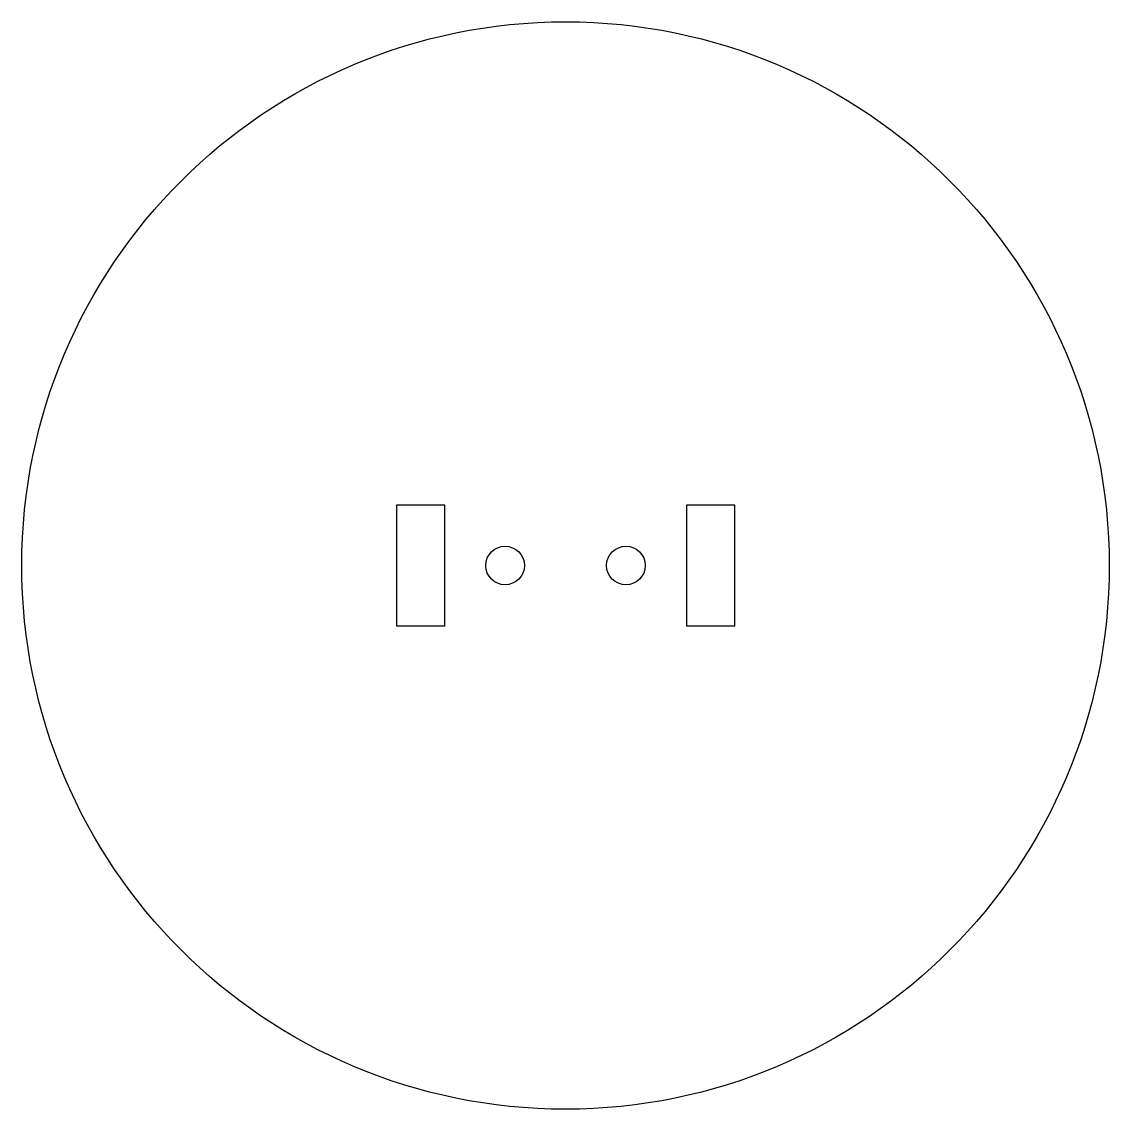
# Model space of a CAD drawing. Header units: millimetres. Extents: x -45 to 45, y -45 to 45.
import ezdxf

# ---------------------------------------------------------------- set-up
doc = ezdxf.new("R2010")
doc.units = ezdxf.units.MM
doc.layers.get('0').update_dxf_attribs({"linetype": 'CONTINUOUS'})

msp = doc.modelspace()

# ---------------------------------------------------------------- linework, layer by layer
for points in [[(-10, 5), (-14, 5), (-14, -5), (-10, -5)], [(10, 5), (10, -5), (14, -5), (14, 5)]]:
    msp.add_lwpolyline(points, close=True)
for centre, radius in [((0, 0), 45), ((-5, 0), 1.6), ((5, 0), 1.6)]:
    msp.add_circle(centre, radius)

doc.saveas('drawing.dxf')
